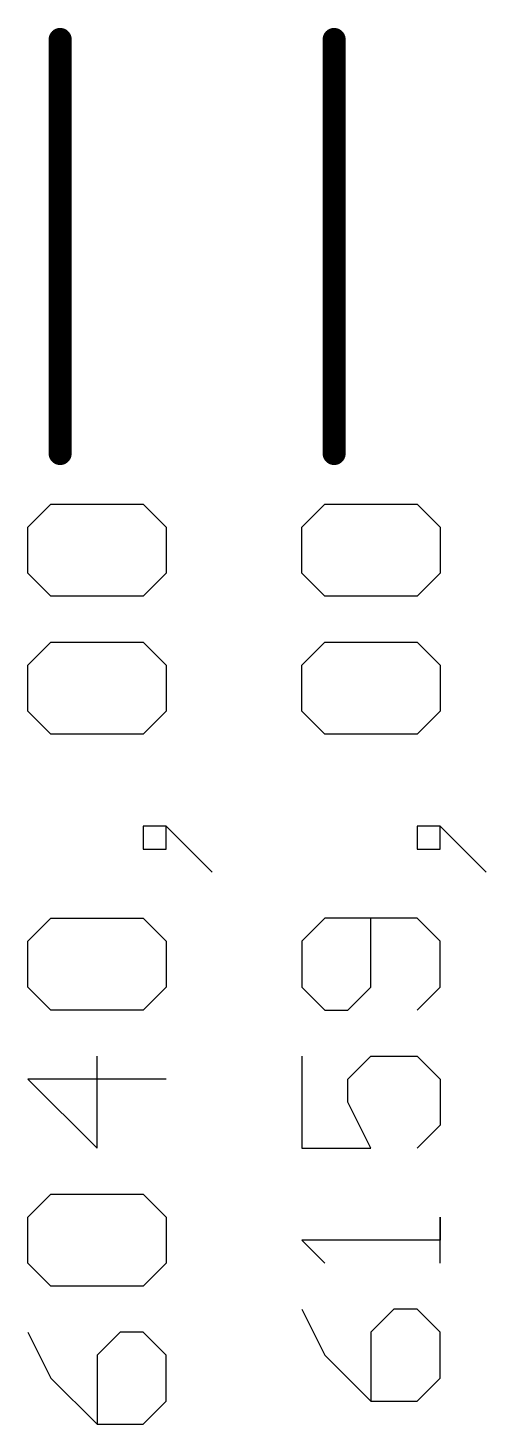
# Model space of a CAD drawing. Header units: millimetres. Extents: x 3.26 to 13.14, y 5.38 to 10.83.
# Drawn here: x 10.166 to 10.365, y 5.378 to 5.985 of the extents above; entities that cross this region are included whole.
import ezdxf

# ---------------------------------------------------------------- set-up
doc = ezdxf.new("R2010")
doc.units = ezdxf.units.MM
doc.header["$MEASUREMENT"] = 0
doc.layers.add('Mechanical4', color=56, linetype='Continuous')

msp = doc.modelspace()

# ---------------------------------------------------------------- linework, layer by layer
at = {"layer": 'Mechanical4'}
for p, q in [((10.16601, 5.768), (10.176, 5.778)), ((10.176, 5.778), (10.21599, 5.778)), ((10.21599, 5.778), (10.22599, 5.768)), ((10.28501, 5.768), (10.295, 5.778)), ((10.295, 5.778), (10.33499, 5.778)), ((10.33499, 5.778), (10.34499, 5.768)), ((10.16601, 5.74801), (10.16601, 5.768)), ((10.22599, 5.768), (10.22599, 5.74801)), ((10.28501, 5.74801), (10.28501, 5.768)), ((10.34499, 5.768), (10.34499, 5.74801)), ((10.176, 5.73801), (10.16601, 5.74801)), ((10.22599, 5.74801), (10.21599, 5.73801)), ((10.295, 5.73801), (10.28501, 5.74801)), ((10.34499, 5.74801), (10.33499, 5.73801)), ((10.21599, 5.73801), (10.176, 5.73801)), ((10.33499, 5.73801), (10.295, 5.73801)), ((10.16601, 5.70802), (10.176, 5.71802)), ((10.176, 5.71802), (10.21599, 5.71802)), ((10.21599, 5.71802), (10.22599, 5.70802)), ((10.28501, 5.70802), (10.295, 5.71802)), ((10.295, 5.71802), (10.33499, 5.71802)), ((10.33499, 5.71802), (10.34499, 5.70802)), ((10.16601, 5.68803), (10.16601, 5.70802)), ((10.22599, 5.70802), (10.22599, 5.68803)), ((10.28501, 5.68803), (10.28501, 5.70802)), ((10.34499, 5.70802), (10.34499, 5.68803)), ((10.176, 5.67803), (10.16601, 5.68803)), ((10.22599, 5.68803), (10.21599, 5.67803)), ((10.295, 5.67803), (10.28501, 5.68803)), ((10.34499, 5.68803), (10.33499, 5.67803)), ((10.21599, 5.67803), (10.176, 5.67803)), ((10.33499, 5.67803), (10.295, 5.67803)), ((10.22599, 5.63805), (10.21599, 5.63805)), ((10.21599, 5.63805), (10.21599, 5.62805)), ((10.23598, 5.62805), (10.22599, 5.63805)), ((10.22599, 5.62805), (10.22599, 5.63805)), ((10.22599, 5.63805), (10.23598, 5.62805)), ((10.34499, 5.63805), (10.33499, 5.63805)), ((10.33499, 5.63805), (10.33499, 5.62805)), ((10.35498, 5.62805), (10.34499, 5.63805)), ((10.34499, 5.62805), (10.34499, 5.63805)), ((10.34499, 5.63805), (10.35498, 5.62805)), ((10.21599, 5.62805), (10.22599, 5.62805)), ((10.23598, 5.62805), (10.24598, 5.61805)), ((10.33499, 5.62805), (10.34499, 5.62805)), ((10.35498, 5.62805), (10.36498, 5.61805)), ((10.16601, 5.58806), (10.176, 5.59806)), ((10.176, 5.59806), (10.21599, 5.59806)), ((10.21599, 5.59806), (10.22599, 5.58806)), ((10.295, 5.59806), (10.28501, 5.58806)), ((10.33499, 5.59806), (10.295, 5.59806)), ((10.315, 5.56807), (10.315, 5.59806)), ((10.34499, 5.58806), (10.33499, 5.59806)), ((10.16601, 5.56807), (10.16601, 5.58806)), ((10.22599, 5.58806), (10.22599, 5.56807)), ((10.28501, 5.58806), (10.28501, 5.56807)), ((10.34499, 5.56807), (10.34499, 5.58806)), ((10.176, 5.55807), (10.16601, 5.56807)), ((10.22599, 5.56807), (10.21599, 5.55807)), ((10.28501, 5.56807), (10.295, 5.55807)), ((10.305, 5.55807), (10.315, 5.56807)), ((10.33499, 5.55807), (10.34499, 5.56807)), ((10.21599, 5.55807), (10.176, 5.55807)), ((10.295, 5.55807), (10.305, 5.55807)), ((10.196, 5.49809), (10.196, 5.53808)), ((10.28501, 5.53808), (10.28501, 5.49809)), ((10.305, 5.52808), (10.315, 5.53808)), ((10.315, 5.53808), (10.33499, 5.53808)), ((10.33499, 5.53808), (10.34499, 5.52808)), ((10.22599, 5.52808), (10.16601, 5.52808)), ((10.16601, 5.52808), (10.196, 5.49809)), ((10.305, 5.51808), (10.305, 5.52808)), ((10.34499, 5.52808), (10.34499, 5.50809)), ((10.315, 5.49809), (10.305, 5.51808)), ((10.34499, 5.50809), (10.33499, 5.49809)), ((10.28501, 5.49809), (10.315, 5.49809)), ((10.16601, 5.4681), (10.176, 5.4781)), ((10.176, 5.4781), (10.21599, 5.4781)), ((10.21599, 5.4781), (10.22599, 5.4681)), ((10.16601, 5.44811), (10.16601, 5.4681)), ((10.22599, 5.4681), (10.22599, 5.44811)), ((10.34499, 5.44811), (10.34499, 5.4681)), ((10.34499, 5.4681), (10.34499, 5.4581)), ((10.34499, 5.4581), (10.28501, 5.4581)), ((10.28501, 5.4581), (10.295, 5.44811)), ((10.176, 5.43811), (10.16601, 5.44811)), ((10.22599, 5.44811), (10.21599, 5.43811)), ((10.21599, 5.43811), (10.176, 5.43811)), ((10.28501, 5.42811), (10.295, 5.40812)), ((10.32499, 5.42811), (10.315, 5.41812)), ((10.33499, 5.42811), (10.32499, 5.42811)), ((10.34499, 5.41812), (10.33499, 5.42811)), ((10.16601, 5.41812), (10.176, 5.39812)), ((10.20599, 5.41812), (10.196, 5.40812)), ((10.21599, 5.41812), (10.20599, 5.41812)), ((10.22599, 5.40812), (10.21599, 5.41812)), ((10.315, 5.41812), (10.315, 5.38813)), ((10.34499, 5.39812), (10.34499, 5.41812)), ((10.196, 5.40812), (10.196, 5.37813)), ((10.22599, 5.38813), (10.22599, 5.40812)), ((10.295, 5.40812), (10.315, 5.38813)), ((10.176, 5.39812), (10.196, 5.37813)), ((10.33499, 5.38813), (10.34499, 5.39812)), ((10.21599, 5.37813), (10.22599, 5.38813)), ((10.315, 5.38813), (10.33499, 5.38813)), ((10.196, 5.37813), (10.21599, 5.37813))]:
    msp.add_line(p, q, dxfattribs=at)
at = {"layer": 'Mechanical4', "const_width": 0.01}
for points in [[(10.18, 5.8), (10.18, 5.98)], [(10.299, 5.8), (10.299, 5.98)]]:
    msp.add_lwpolyline(points, dxfattribs=at)
at = {"layer": 'Mechanical4', "const_width": 0.005}
for points in [[(10.1775, 5.98, 1), (10.1825, 5.98, 1)], [(10.2965, 5.98, 1), (10.3015, 5.98, 1)], [(10.1775, 5.8, 1), (10.1825, 5.8, 1)], [(10.2965, 5.8, 1), (10.3015, 5.8, 1)]]:
    msp.add_lwpolyline(points, format="xyb", close=True, dxfattribs=at)

doc.saveas('drawing.dxf')
